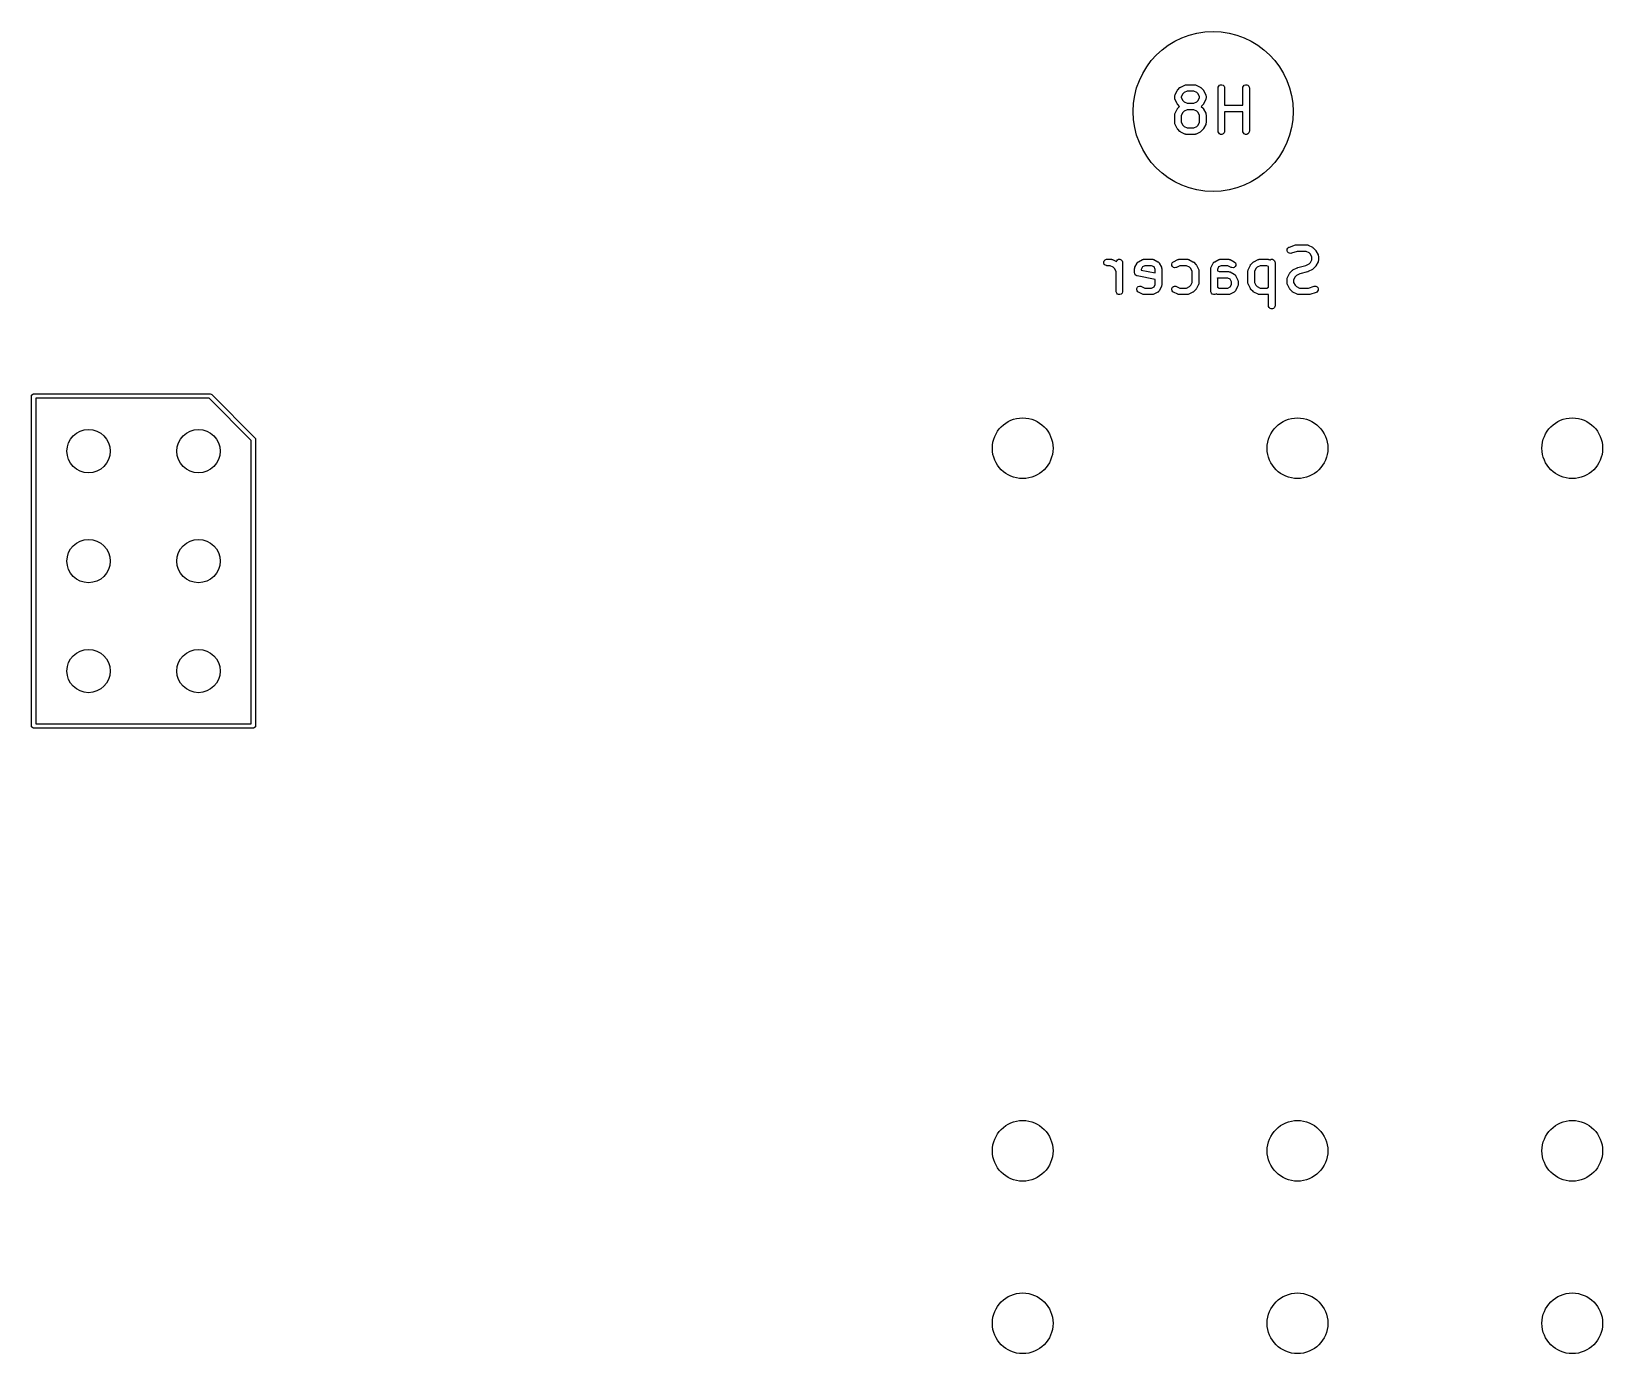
# Model space of a CAD drawing. Header units: inches. Extents: x 0.74 to 7.44, y -5.09 to -0.74.
# Drawn here: x 6.012 to 7.441, y -3.768 to -2.565 of the extents above; entities that cross this region are included whole.
import ezdxf

# ---------------------------------------------------------------- set-up
doc = ezdxf.new("R2010")
doc.units = ezdxf.units.IN
doc.header["$MEASUREMENT"] = 0
doc.layers.add('BLACK', color=250, linetype='CONTINUOUS')

msp = doc.modelspace()

# ---------------------------------------------------------------- linework, layer by layer
at = {"layer": 'BLACK', "linetype": 'CONTINUOUS'}
for p, q in [((7.0569, -2.6157), (7.0572, -2.6156)), ((7.0572, -2.6156), (7.0609, -2.6137)), ((7.0609, -2.6137), (7.0615, -2.6135)), ((7.0615, -2.6135), (7.0616, -2.6135)), ((7.0616, -2.6135), (7.0617, -2.6134)), ((7.0617, -2.6134), (7.0622, -2.6134)), ((7.0622, -2.6134), (7.0697, -2.6134)), ((7.0697, -2.6134), (7.0703, -2.6134)), ((7.0703, -2.6134), (7.0704, -2.6135)), ((7.0704, -2.6135), (7.0705, -2.6135)), ((7.0705, -2.6135), (7.0711, -2.6137)), ((7.0711, -2.6137), (7.0748, -2.6156)), ((7.0748, -2.6156), (7.0751, -2.6157)), ((7.0912, -2.6158), (7.0917, -2.6147)), ((7.0917, -2.6147), (7.0925, -2.6139)), ((7.0925, -2.6139), (7.0935, -2.6134)), ((7.0935, -2.6134), (7.0947, -2.6134)), ((7.0947, -2.6134), (7.0958, -2.6139)), ((7.0958, -2.6139), (7.0966, -2.6147)), ((7.0966, -2.6147), (7.097, -2.6158)), ((7.1137, -2.6158), (7.1142, -2.6147)), ((7.1142, -2.6147), (7.115, -2.6139)), ((7.115, -2.6139), (7.116, -2.6134)), ((7.116, -2.6134), (7.1172, -2.6134)), ((7.1172, -2.6134), (7.1183, -2.6139)), ((7.1183, -2.6139), (7.1191, -2.6147)), ((7.1191, -2.6147), (7.1195, -2.6158)), ((7.0518, -2.6233), (7.0519, -2.6232)), ((7.0518, -2.6238), (7.0518, -2.6233)), ((7.0518, -2.6257), (7.0518, -2.6238)), ((7.0518, -2.6263), (7.0518, -2.6257)), ((7.0519, -2.6264), (7.0518, -2.6263)), ((7.0519, -2.6231), (7.0521, -2.6225)), ((7.0519, -2.6232), (7.0519, -2.6231)), ((7.0519, -2.6265), (7.0519, -2.6264)), ((7.0521, -2.627), (7.0519, -2.6265)), ((7.0521, -2.6225), (7.054, -2.6188)), ((7.054, -2.6308), (7.0521, -2.627)), ((7.054, -2.6188), (7.0541, -2.6185)), ((7.0541, -2.6185), (7.0542, -2.6184)), ((7.0542, -2.6184), (7.0543, -2.6183)), ((7.0542, -2.6184), (7.0542, -2.6184)), ((7.0543, -2.6182), (7.0545, -2.618)), ((7.0543, -2.6183), (7.0543, -2.6182)), ((7.0545, -2.618), (7.0564, -2.6161)), ((7.0564, -2.6161), (7.0566, -2.6159)), ((7.0566, -2.6159), (7.0567, -2.6159)), ((7.0567, -2.6159), (7.0568, -2.6158)), ((7.0568, -2.6158), (7.0569, -2.6158)), ((7.0569, -2.6158), (7.0569, -2.6157)), ((7.059, -2.6218), (7.0577, -2.6245)), ((7.0577, -2.6245), (7.0577, -2.625)), ((7.0577, -2.625), (7.059, -2.6277)), ((7.0602, -2.6206), (7.059, -2.6218)), ((7.059, -2.6277), (7.0602, -2.6289)), ((7.0629, -2.6193), (7.0602, -2.6206)), ((7.0602, -2.6289), (7.0629, -2.6303)), ((7.069, -2.6193), (7.0629, -2.6193)), ((7.0717, -2.6206), (7.069, -2.6193)), ((7.069, -2.6303), (7.0717, -2.6289)), ((7.0729, -2.6218), (7.0717, -2.6206)), ((7.0717, -2.6289), (7.0729, -2.6277)), ((7.0743, -2.6245), (7.0729, -2.6218)), ((7.0729, -2.6277), (7.0743, -2.625)), ((7.0743, -2.625), (7.0743, -2.6245)), ((7.0751, -2.6157), (7.0751, -2.6158)), ((7.0751, -2.6158), (7.0752, -2.6158)), ((7.0752, -2.6158), (7.0753, -2.6159)), ((7.0753, -2.6159), (7.0754, -2.6159)), ((7.0754, -2.6159), (7.0756, -2.6161)), ((7.0756, -2.6161), (7.0775, -2.618)), ((7.0775, -2.618), (7.0776, -2.6182)), ((7.0776, -2.6182), (7.0777, -2.6183)), ((7.0777, -2.6183), (7.0778, -2.6184)), ((7.0778, -2.6184), (7.0778, -2.6184)), ((7.0778, -2.6184), (7.0779, -2.6185)), ((7.0779, -2.6185), (7.078, -2.6188)), ((7.078, -2.6188), (7.0799, -2.6225)), ((7.0799, -2.627), (7.078, -2.6308)), ((7.0799, -2.6225), (7.0801, -2.6231)), ((7.0801, -2.6265), (7.0799, -2.627)), ((7.0801, -2.6231), (7.0801, -2.6232)), ((7.0801, -2.6232), (7.0801, -2.6233)), ((7.0801, -2.6233), (7.0802, -2.6238)), ((7.0802, -2.6257), (7.0801, -2.6263)), ((7.0801, -2.6263), (7.0801, -2.6264)), ((7.0801, -2.6264), (7.0801, -2.6265)), ((7.0802, -2.6238), (7.0802, -2.6257)), ((7.0912, -2.6163), (7.0912, -2.6158)), ((7.0912, -2.6557), (7.0912, -2.6163)), ((7.097, -2.6158), (7.0971, -2.6163)), ((7.0971, -2.6163), (7.0971, -2.6321)), ((7.1137, -2.6163), (7.1137, -2.6158)), ((7.1137, -2.6321), (7.1137, -2.6163)), ((7.1195, -2.6158), (7.1196, -2.6163)), ((7.1196, -2.6163), (7.1196, -2.6557)), ((7.0518, -2.6401), (7.0519, -2.64)), ((7.0518, -2.6407), (7.0518, -2.6401)), ((7.0518, -2.6482), (7.0518, -2.6407)), ((7.0519, -2.6399), (7.0521, -2.6394)), ((7.0519, -2.64), (7.0519, -2.6399)), ((7.0521, -2.6394), (7.054, -2.6356)), ((7.0541, -2.631), (7.054, -2.6308)), ((7.054, -2.6356), (7.0541, -2.6354)), ((7.0542, -2.6311), (7.0541, -2.631)), ((7.0541, -2.6354), (7.0542, -2.6353)), ((7.0542, -2.6312), (7.0542, -2.6311)), ((7.0543, -2.6313), (7.0542, -2.6312)), ((7.0542, -2.6352), (7.0543, -2.6351)), ((7.0542, -2.6353), (7.0542, -2.6352)), ((7.0545, -2.6315), (7.0543, -2.6313)), ((7.0543, -2.6313), (7.0543, -2.6313)), ((7.0543, -2.6351), (7.0545, -2.6349)), ((7.0543, -2.6351), (7.0543, -2.6351)), ((7.0562, -2.6332), (7.0545, -2.6315)), ((7.0545, -2.6349), (7.0562, -2.6332)), ((7.059, -2.6387), (7.0577, -2.6414)), ((7.0577, -2.6414), (7.0577, -2.6475)), ((7.0602, -2.6375), (7.059, -2.6387)), ((7.0629, -2.6362), (7.0602, -2.6375)), ((7.0629, -2.6303), (7.069, -2.6303)), ((7.069, -2.6362), (7.0629, -2.6362)), ((7.0717, -2.6375), (7.069, -2.6362)), ((7.0729, -2.6387), (7.0717, -2.6375)), ((7.0743, -2.6414), (7.0729, -2.6387)), ((7.0743, -2.6475), (7.0743, -2.6414)), ((7.0775, -2.6315), (7.0758, -2.6332)), ((7.0758, -2.6332), (7.0775, -2.6349)), ((7.0776, -2.6313), (7.0775, -2.6315)), ((7.0775, -2.6349), (7.0776, -2.6351)), ((7.0777, -2.6313), (7.0776, -2.6313)), ((7.0776, -2.6351), (7.0777, -2.6351)), ((7.0778, -2.6312), (7.0777, -2.6313)), ((7.0777, -2.6351), (7.0778, -2.6352)), ((7.0779, -2.631), (7.0778, -2.6311)), ((7.0778, -2.6311), (7.0778, -2.6312)), ((7.0778, -2.6352), (7.0778, -2.6353)), ((7.0778, -2.6353), (7.0779, -2.6354)), ((7.078, -2.6308), (7.0779, -2.631)), ((7.0779, -2.6354), (7.078, -2.6356)), ((7.078, -2.6356), (7.0799, -2.6394)), ((7.0799, -2.6394), (7.0801, -2.6399)), ((7.0801, -2.6399), (7.0801, -2.64)), ((7.0801, -2.64), (7.0801, -2.6401)), ((7.0801, -2.6401), (7.0802, -2.6407)), ((7.0802, -2.6407), (7.0802, -2.6482)), ((7.0971, -2.6321), (7.1137, -2.6321)), ((7.1137, -2.638), (7.0971, -2.638)), ((7.0971, -2.638), (7.0971, -2.6557)), ((7.1137, -2.6557), (7.1137, -2.638)), ((7.0518, -2.6488), (7.0518, -2.6482)), ((7.0519, -2.6489), (7.0518, -2.6488)), ((7.0519, -2.649), (7.0519, -2.6489)), ((7.0521, -2.6495), (7.0519, -2.649)), ((7.054, -2.6533), (7.0521, -2.6495)), ((7.0541, -2.6535), (7.054, -2.6533)), ((7.0542, -2.6536), (7.0541, -2.6535)), ((7.0542, -2.6537), (7.0542, -2.6536)), ((7.0543, -2.6538), (7.0542, -2.6537)), ((7.0545, -2.654), (7.0543, -2.6538)), ((7.0543, -2.6538), (7.0543, -2.6538)), ((7.0564, -2.6559), (7.0545, -2.654)), ((7.0566, -2.6561), (7.0564, -2.6559)), ((7.0567, -2.6562), (7.0566, -2.6561)), ((7.0568, -2.6562), (7.0567, -2.6562)), ((7.0569, -2.6563), (7.0568, -2.6562)), ((7.0572, -2.6565), (7.0569, -2.6563)), ((7.0569, -2.6563), (7.0569, -2.6563)), ((7.0609, -2.6583), (7.0572, -2.6565)), ((7.0577, -2.6475), (7.059, -2.6502)), ((7.059, -2.6502), (7.0602, -2.6514)), ((7.0602, -2.6514), (7.0629, -2.6527)), ((7.0615, -2.6585), (7.0609, -2.6583)), ((7.0616, -2.6586), (7.0615, -2.6585)), ((7.0629, -2.6527), (7.069, -2.6527)), ((7.069, -2.6527), (7.0717, -2.6514)), ((7.0705, -2.6585), (7.0704, -2.6586)), ((7.0711, -2.6583), (7.0705, -2.6585)), ((7.0748, -2.6565), (7.0711, -2.6583)), ((7.0717, -2.6514), (7.0729, -2.6502)), ((7.0729, -2.6502), (7.0743, -2.6475)), ((7.0751, -2.6563), (7.0748, -2.6565)), ((7.0752, -2.6562), (7.0751, -2.6563)), ((7.0751, -2.6563), (7.0751, -2.6563)), ((7.0753, -2.6562), (7.0752, -2.6562)), ((7.0754, -2.6561), (7.0753, -2.6562)), ((7.0756, -2.6559), (7.0754, -2.6561)), ((7.0775, -2.654), (7.0756, -2.6559)), ((7.0776, -2.6538), (7.0775, -2.654)), ((7.0777, -2.6538), (7.0776, -2.6538)), ((7.0778, -2.6537), (7.0777, -2.6538)), ((7.0779, -2.6535), (7.0778, -2.6536)), ((7.0778, -2.6536), (7.0778, -2.6537)), ((7.078, -2.6533), (7.0779, -2.6535)), ((7.0799, -2.6495), (7.078, -2.6533)), ((7.0801, -2.649), (7.0799, -2.6495)), ((7.0802, -2.6482), (7.0801, -2.6488)), ((7.0801, -2.6488), (7.0801, -2.6489)), ((7.0801, -2.6489), (7.0801, -2.649)), ((7.0912, -2.6563), (7.0912, -2.6557)), ((7.0917, -2.6573), (7.0912, -2.6563)), ((7.0925, -2.6582), (7.0917, -2.6573)), ((7.0935, -2.6586), (7.0925, -2.6582)), ((7.0958, -2.6582), (7.0947, -2.6586)), ((7.0966, -2.6573), (7.0958, -2.6582)), ((7.097, -2.6563), (7.0966, -2.6573)), ((7.0971, -2.6557), (7.097, -2.6563)), ((7.1137, -2.6563), (7.1137, -2.6557)), ((7.1142, -2.6573), (7.1137, -2.6563)), ((7.115, -2.6582), (7.1142, -2.6573)), ((7.116, -2.6586), (7.115, -2.6582)), ((7.1183, -2.6582), (7.1172, -2.6586)), ((7.1191, -2.6573), (7.1183, -2.6582)), ((7.1195, -2.6563), (7.1191, -2.6573)), ((7.1196, -2.6557), (7.1195, -2.6563)), ((7.0617, -2.6586), (7.0616, -2.6586)), ((7.0622, -2.6587), (7.0617, -2.6586)), ((7.0697, -2.6587), (7.0622, -2.6587)), ((7.0703, -2.6586), (7.0697, -2.6587)), ((7.0704, -2.6586), (7.0703, -2.6586)), ((7.0947, -2.6586), (7.0935, -2.6586)), ((7.1172, -2.6586), (7.116, -2.6586)), ((6.9876, -2.7735), (6.9884, -2.7727)), ((6.9884, -2.7727), (6.9895, -2.7722)), ((6.9895, -2.7722), (6.9901, -2.7722)), ((6.9901, -2.7722), (6.9938, -2.7722)), ((6.9938, -2.7722), (6.9944, -2.7722)), ((6.9944, -2.7722), (6.9945, -2.7723)), ((6.9945, -2.7723), (6.9946, -2.7723)), ((6.9946, -2.7723), (6.9951, -2.7725)), ((6.9951, -2.7725), (6.9986, -2.7742)), ((6.9989, -2.7735), (6.9997, -2.7727)), ((6.9997, -2.7727), (7.0007, -2.7722)), ((7.0007, -2.7722), (7.0019, -2.7722)), ((7.0019, -2.7722), (7.003, -2.7727)), ((7.003, -2.7727), (7.0038, -2.7735)), ((7.0187, -2.7744), (7.0225, -2.7725)), ((7.0225, -2.7725), (7.023, -2.7723)), ((7.023, -2.7723), (7.0231, -2.7723)), ((7.0231, -2.7723), (7.0232, -2.7722)), ((7.0232, -2.7722), (7.0238, -2.7722)), ((7.0238, -2.7722), (7.0313, -2.7722)), ((7.0313, -2.7722), (7.0319, -2.7722)), ((7.0319, -2.7722), (7.032, -2.7723)), ((7.032, -2.7723), (7.0321, -2.7723)), ((7.0321, -2.7723), (7.0326, -2.7725)), ((7.0326, -2.7725), (7.0364, -2.7744)), ((7.0506, -2.7744), (7.0544, -2.7725)), ((7.0544, -2.7725), (7.0549, -2.7723)), ((7.0549, -2.7723), (7.055, -2.7723)), ((7.055, -2.7723), (7.0551, -2.7722)), ((7.0551, -2.7722), (7.0557, -2.7722)), ((7.0557, -2.7722), (7.0632, -2.7722)), ((7.0632, -2.7722), (7.0638, -2.7722)), ((7.0638, -2.7722), (7.0639, -2.7723)), ((7.0639, -2.7723), (7.064, -2.7723)), ((7.064, -2.7723), (7.0645, -2.7725)), ((7.0645, -2.7725), (7.0682, -2.7744)), ((7.0881, -2.7744), (7.0919, -2.7725)), ((7.0919, -2.7725), (7.0924, -2.7723)), ((7.0924, -2.7723), (7.0925, -2.7723)), ((7.0925, -2.7723), (7.0926, -2.7722)), ((7.0926, -2.7722), (7.0932, -2.7722)), ((7.0932, -2.7722), (7.1007, -2.7722)), ((7.1007, -2.7722), (7.1013, -2.7722)), ((7.1013, -2.7722), (7.1013, -2.7723)), ((7.1013, -2.7723), (7.1015, -2.7723)), ((7.1015, -2.7723), (7.102, -2.7725)), ((7.102, -2.7725), (7.1057, -2.7744)), ((7.1237, -2.7744), (7.1275, -2.7725)), ((7.1275, -2.7725), (7.128, -2.7723)), ((7.128, -2.7723), (7.1281, -2.7723)), ((7.1281, -2.7723), (7.1282, -2.7722)), ((7.1282, -2.7722), (7.1288, -2.7722)), ((7.1288, -2.7722), (7.1363, -2.7722)), ((7.1363, -2.7722), (7.1369, -2.7722)), ((7.1369, -2.7722), (7.137, -2.7723)), ((7.137, -2.7723), (7.1371, -2.7723)), ((7.1371, -2.7723), (7.1376, -2.7725)), ((7.1376, -2.7725), (7.1383, -2.7728)), ((7.1383, -2.7728), (7.1384, -2.7727)), ((7.1384, -2.7727), (7.1395, -2.7722)), ((7.1395, -2.7722), (7.1406, -2.7722)), ((7.1406, -2.7722), (7.1417, -2.7727)), ((7.1417, -2.7727), (7.1425, -2.7735)), ((7.154, -2.7642), (7.1541, -2.7631)), ((7.1544, -2.7653), (7.154, -2.7642)), ((7.1541, -2.7631), (7.1546, -2.7621)), ((7.1551, -2.7662), (7.1544, -2.7653)), ((7.1546, -2.7621), (7.1555, -2.7613)), ((7.1561, -2.7667), (7.1551, -2.7662)), ((7.1555, -2.7613), (7.156, -2.7611)), ((7.156, -2.7611), (7.1616, -2.7592)), ((7.1573, -2.7668), (7.1561, -2.7667)), ((7.1579, -2.7667), (7.1573, -2.7668)), ((7.163, -2.765), (7.1579, -2.7667)), ((7.1616, -2.7592), (7.1619, -2.7591)), ((7.1619, -2.7591), (7.162, -2.7591)), ((7.162, -2.7591), (7.1621, -2.7591)), ((7.1621, -2.7591), (7.1622, -2.7591)), ((7.1622, -2.7591), (7.1623, -2.7591)), ((7.1623, -2.7591), (7.1625, -2.759)), ((7.1625, -2.759), (7.1719, -2.759)), ((7.1712, -2.765), (7.163, -2.765)), ((7.1739, -2.7663), (7.1712, -2.765)), ((7.1719, -2.759), (7.1725, -2.7591)), ((7.1725, -2.7591), (7.1726, -2.7591)), ((7.1726, -2.7591), (7.1727, -2.7592)), ((7.1727, -2.7592), (7.1732, -2.7594)), ((7.1732, -2.7594), (7.177, -2.7612)), ((7.1751, -2.7675), (7.1739, -2.7663)), ((7.1765, -2.7702), (7.1751, -2.7675)), ((7.1751, -2.7752), (7.1765, -2.7726)), ((7.1765, -2.7726), (7.1765, -2.7702)), ((7.177, -2.7612), (7.1772, -2.7614)), ((7.1772, -2.7614), (7.1773, -2.7614)), ((7.1773, -2.7614), (7.1774, -2.7615)), ((7.1774, -2.7615), (7.1775, -2.7615)), ((7.1775, -2.7615), (7.1775, -2.7616)), ((7.1775, -2.7616), (7.1778, -2.7618)), ((7.1778, -2.7618), (7.1796, -2.7637)), ((7.1796, -2.7637), (7.1798, -2.7639)), ((7.1798, -2.7639), (7.1799, -2.7639)), ((7.1799, -2.7639), (7.1799, -2.764)), ((7.1799, -2.764), (7.18, -2.7641)), ((7.18, -2.7641), (7.18, -2.7642)), ((7.18, -2.7642), (7.1802, -2.7644)), ((7.1802, -2.7644), (7.1821, -2.7682)), ((7.1821, -2.7682), (7.1823, -2.7687)), ((7.1823, -2.7687), (7.1823, -2.7688)), ((7.1823, -2.7688), (7.1823, -2.7689)), ((7.1823, -2.7689), (7.1824, -2.7695)), ((7.1824, -2.7695), (7.1824, -2.7732)), ((6.9872, -2.7745), (6.9876, -2.7735)), ((6.9872, -2.7757), (6.9872, -2.7745)), ((6.9876, -2.7768), (6.9872, -2.7757)), ((6.9884, -2.7776), (6.9876, -2.7768)), ((6.9895, -2.778), (6.9884, -2.7776)), ((6.9901, -2.7781), (6.9895, -2.778)), ((6.9931, -2.7781), (6.9901, -2.7781)), ((6.9958, -2.7794), (6.9931, -2.7781)), ((6.997, -2.7806), (6.9958, -2.7794)), ((6.9984, -2.7833), (6.997, -2.7806)), ((6.9984, -2.8014), (6.9984, -2.7833)), ((6.9986, -2.7742), (6.9989, -2.7735)), ((7.0038, -2.7735), (7.0042, -2.7745)), ((7.0042, -2.7745), (7.0043, -2.7751)), ((7.0043, -2.7751), (7.0043, -2.8014)), ((7.0152, -2.7807), (7.0153, -2.7802)), ((7.0152, -2.7845), (7.0152, -2.7807)), ((7.0153, -2.7851), (7.0152, -2.7845)), ((7.0153, -2.78), (7.0155, -2.7794)), ((7.0153, -2.7801), (7.0153, -2.78)), ((7.0153, -2.7802), (7.0153, -2.7801)), ((7.0154, -2.7853), (7.0153, -2.7851)), ((7.0155, -2.7856), (7.0154, -2.7853)), ((7.0155, -2.7794), (7.0174, -2.7757)), ((7.0156, -2.7859), (7.0155, -2.7856)), ((7.0157, -2.7861), (7.0156, -2.7859)), ((7.0159, -2.7863), (7.0157, -2.7861)), ((7.0161, -2.7866), (7.0159, -2.7863)), ((7.0163, -2.7867), (7.0161, -2.7866)), ((7.0165, -2.787), (7.0163, -2.7867)), ((7.0168, -2.7871), (7.0165, -2.787)), ((7.0171, -2.7872), (7.0168, -2.7871)), ((7.0174, -2.7757), (7.0175, -2.7756)), ((7.0175, -2.7755), (7.0177, -2.7752)), ((7.0175, -2.7756), (7.0175, -2.7755)), ((7.0175, -2.7755), (7.0175, -2.7755)), ((7.0177, -2.7752), (7.018, -2.7749)), ((7.018, -2.7749), (7.0182, -2.7747)), ((7.0182, -2.7747), (7.0185, -2.7745)), ((7.0185, -2.7745), (7.0186, -2.7744)), ((7.0186, -2.7744), (7.0186, -2.7744)), ((7.0186, -2.7744), (7.0187, -2.7744)), ((7.0223, -2.7792), (7.0211, -2.7814)), ((7.0211, -2.7814), (7.0211, -2.7821)), ((7.0211, -2.7821), (7.034, -2.7846)), ((7.0245, -2.7781), (7.0223, -2.7792)), ((7.0306, -2.7781), (7.0245, -2.7781)), ((7.0329, -2.7792), (7.0306, -2.7781)), ((7.034, -2.7814), (7.0329, -2.7792)), ((7.034, -2.7846), (7.034, -2.7814)), ((7.0364, -2.7744), (7.0365, -2.7744)), ((7.0365, -2.7744), (7.0365, -2.7744)), ((7.0365, -2.7744), (7.0366, -2.7745)), ((7.0366, -2.7745), (7.0369, -2.7747)), ((7.0369, -2.7747), (7.0371, -2.7749)), ((7.0371, -2.7749), (7.0374, -2.7752)), ((7.0374, -2.7752), (7.0376, -2.7755)), ((7.0376, -2.7755), (7.0376, -2.7755)), ((7.0376, -2.7755), (7.0376, -2.7756)), ((7.0376, -2.7756), (7.0377, -2.7757)), ((7.0377, -2.7757), (7.0396, -2.7794)), ((7.0396, -2.7794), (7.0398, -2.78)), ((7.0398, -2.78), (7.0398, -2.7801)), ((7.0398, -2.7801), (7.0398, -2.7802)), ((7.0398, -2.7802), (7.0399, -2.7807)), ((7.0399, -2.7807), (7.0399, -2.7957)), ((7.049, -2.7766), (7.0494, -2.7755)), ((7.0491, -2.7778), (7.049, -2.7766)), ((7.0496, -2.7788), (7.0491, -2.7778)), ((7.0494, -2.7755), (7.0501, -2.7747)), ((7.0505, -2.7796), (7.0496, -2.7788)), ((7.0501, -2.7747), (7.0506, -2.7744)), ((7.0516, -2.7799), (7.0505, -2.7796)), ((7.0527, -2.7798), (7.0516, -2.7799)), ((7.0533, -2.7796), (7.0527, -2.7798)), ((7.0564, -2.7781), (7.0533, -2.7796)), ((7.0625, -2.7781), (7.0564, -2.7781)), ((7.0652, -2.7794), (7.0625, -2.7781)), ((7.0664, -2.7806), (7.0652, -2.7794)), ((7.0677, -2.7833), (7.0664, -2.7806)), ((7.0677, -2.7932), (7.0677, -2.7833)), ((7.0682, -2.7744), (7.0685, -2.7745)), ((7.0685, -2.7745), (7.0686, -2.7745)), ((7.0686, -2.7745), (7.0687, -2.7746)), ((7.0687, -2.7746), (7.0687, -2.7747)), ((7.0687, -2.7747), (7.0688, -2.7747)), ((7.0688, -2.7747), (7.069, -2.7749)), ((7.069, -2.7749), (7.0709, -2.7768)), ((7.0709, -2.7768), (7.0711, -2.777)), ((7.0711, -2.777), (7.0711, -2.7771)), ((7.0711, -2.7771), (7.0712, -2.7772)), ((7.0712, -2.7772), (7.0713, -2.7772)), ((7.0713, -2.7772), (7.0713, -2.7773)), ((7.0713, -2.7773), (7.0714, -2.7776)), ((7.0714, -2.7776), (7.0733, -2.7813)), ((7.0733, -2.7813), (7.0735, -2.7818)), ((7.0735, -2.7818), (7.0735, -2.7819)), ((7.0735, -2.7819), (7.0736, -2.782)), ((7.0736, -2.782), (7.0736, -2.7826)), ((7.0736, -2.7826), (7.0736, -2.7939)), ((7.0846, -2.7807), (7.0847, -2.7802)), ((7.0846, -2.8014), (7.0846, -2.7807)), ((7.0847, -2.78), (7.0849, -2.7794)), ((7.0847, -2.7801), (7.0847, -2.78)), ((7.0847, -2.7802), (7.0847, -2.7801)), ((7.0849, -2.7794), (7.0868, -2.7757)), ((7.0868, -2.7756), (7.0869, -2.7755)), ((7.0868, -2.7757), (7.0868, -2.7756)), ((7.0869, -2.7755), (7.0871, -2.7752)), ((7.0869, -2.7755), (7.0869, -2.7755)), ((7.0871, -2.7752), (7.0874, -2.7749)), ((7.0874, -2.7749), (7.0876, -2.7747)), ((7.0876, -2.7747), (7.0879, -2.7745)), ((7.0879, -2.7745), (7.088, -2.7744)), ((7.088, -2.7744), (7.088, -2.7744)), ((7.088, -2.7744), (7.0881, -2.7744)), ((7.0916, -2.7792), (7.0905, -2.7814)), ((7.0905, -2.7814), (7.0905, -2.7827)), ((7.0905, -2.7827), (7.092, -2.7834)), ((7.0939, -2.7781), (7.0916, -2.7792)), ((7.092, -2.7834), (7.1007, -2.7834)), ((7.1, -2.7781), (7.0939, -2.7781)), ((7.1031, -2.7796), (7.1, -2.7781)), ((7.1007, -2.7834), (7.1013, -2.7835)), ((7.1013, -2.7835), (7.1013, -2.7835)), ((7.1013, -2.7835), (7.1015, -2.7835)), ((7.1015, -2.7835), (7.102, -2.7837)), ((7.102, -2.7837), (7.1057, -2.7856)), ((7.1036, -2.7798), (7.1031, -2.7796)), ((7.1048, -2.7799), (7.1036, -2.7798)), ((7.1059, -2.7796), (7.1048, -2.7799)), ((7.1057, -2.7744), (7.1062, -2.7747)), ((7.1057, -2.7856), (7.1058, -2.7857)), ((7.1058, -2.7857), (7.1059, -2.7857)), ((7.1068, -2.7788), (7.1059, -2.7796)), ((7.1059, -2.7857), (7.1059, -2.7857)), ((7.1059, -2.7857), (7.1062, -2.7859)), ((7.1062, -2.7747), (7.107, -2.7755)), ((7.1062, -2.7859), (7.1065, -2.7862)), ((7.1065, -2.7862), (7.1068, -2.7864)), ((7.1073, -2.7778), (7.1068, -2.7788)), ((7.1068, -2.7864), (7.1069, -2.7867)), ((7.1069, -2.7867), (7.107, -2.7868)), ((7.107, -2.7755), (7.1074, -2.7766)), ((7.107, -2.7868), (7.107, -2.7868)), ((7.107, -2.7868), (7.1071, -2.7869)), ((7.1071, -2.7869), (7.1089, -2.7907)), ((7.1074, -2.7766), (7.1073, -2.7778)), ((7.1183, -2.7826), (7.1184, -2.782)), ((7.1183, -2.7939), (7.1183, -2.7826)), ((7.1184, -2.7818), (7.1187, -2.7813)), ((7.1184, -2.7819), (7.1184, -2.7818)), ((7.1184, -2.782), (7.1184, -2.7819)), ((7.1187, -2.7813), (7.1205, -2.7776)), ((7.1205, -2.7776), (7.1207, -2.7773)), ((7.1207, -2.7773), (7.1207, -2.7772)), ((7.1207, -2.7772), (7.1208, -2.7772)), ((7.1208, -2.7771), (7.1209, -2.777)), ((7.1208, -2.7772), (7.1208, -2.7771)), ((7.1209, -2.777), (7.1211, -2.7768)), ((7.1211, -2.7768), (7.123, -2.7749)), ((7.123, -2.7749), (7.1232, -2.7747)), ((7.1232, -2.7747), (7.1233, -2.7746)), ((7.1232, -2.7747), (7.1232, -2.7747)), ((7.1233, -2.7746), (7.1234, -2.7745)), ((7.1234, -2.7745), (7.1235, -2.7745)), ((7.1235, -2.7745), (7.1237, -2.7744)), ((7.1256, -2.7806), (7.1243, -2.7833)), ((7.1243, -2.7833), (7.1243, -2.7932)), ((7.1268, -2.7794), (7.1256, -2.7806)), ((7.1295, -2.7781), (7.1268, -2.7794)), ((7.1356, -2.7781), (7.1295, -2.7781)), ((7.1371, -2.7788), (7.1356, -2.7781)), ((7.1371, -2.7977), (7.1371, -2.7788)), ((7.1425, -2.7735), (7.1429, -2.7745)), ((7.1429, -2.7745), (7.143, -2.7751)), ((7.143, -2.7751), (7.143, -2.8145)), ((7.1543, -2.7888), (7.1562, -2.7851)), ((7.1562, -2.7851), (7.1563, -2.7848)), ((7.1563, -2.7848), (7.1563, -2.7847)), ((7.1563, -2.7847), (7.1564, -2.7847)), ((7.1564, -2.7847), (7.1565, -2.7846)), ((7.1565, -2.7845), (7.1567, -2.7843)), ((7.1565, -2.7846), (7.1565, -2.7845)), ((7.1567, -2.7843), (7.1586, -2.7824)), ((7.1586, -2.7824), (7.1588, -2.7822)), ((7.1588, -2.7822), (7.1589, -2.7822)), ((7.1589, -2.7821), (7.159, -2.782)), ((7.1589, -2.7822), (7.1589, -2.7821)), ((7.159, -2.782), (7.1591, -2.782)), ((7.1591, -2.782), (7.1593, -2.7819)), ((7.1593, -2.7819), (7.1631, -2.78)), ((7.1624, -2.7869), (7.1612, -2.7881)), ((7.1654, -2.7854), (7.1624, -2.7869)), ((7.1631, -2.78), (7.1631, -2.78)), ((7.1631, -2.78), (7.1632, -2.78)), ((7.1632, -2.78), (7.1634, -2.7799)), ((7.1634, -2.7799), (7.1636, -2.7798)), ((7.1636, -2.7798), (7.1637, -2.7798)), ((7.1637, -2.7798), (7.1709, -2.778)), ((7.1637, -2.7798), (7.1637, -2.7798)), ((7.1726, -2.7836), (7.1654, -2.7854)), ((7.1709, -2.778), (7.1739, -2.7764)), ((7.1727, -2.7836), (7.1726, -2.7836)), ((7.1729, -2.7835), (7.1727, -2.7836)), ((7.1727, -2.7836), (7.1727, -2.7836)), ((7.1732, -2.7834), (7.1729, -2.7835)), ((7.177, -2.7815), (7.1732, -2.7834)), ((7.1732, -2.7834), (7.1732, -2.7834)), ((7.1732, -2.7834), (7.1732, -2.7834)), ((7.1739, -2.7764), (7.1751, -2.7752)), ((7.1772, -2.7814), (7.177, -2.7815)), ((7.1773, -2.7813), (7.1772, -2.7814)), ((7.1774, -2.7813), (7.1773, -2.7813)), ((7.1775, -2.7812), (7.1774, -2.7813)), ((7.1778, -2.781), (7.1775, -2.7811)), ((7.1775, -2.7811), (7.1775, -2.7812)), ((7.1796, -2.7791), (7.1778, -2.781)), ((7.1798, -2.7789), (7.1796, -2.7791)), ((7.1799, -2.7788), (7.1798, -2.7789)), ((7.18, -2.7786), (7.1799, -2.7787)), ((7.1799, -2.7787), (7.1799, -2.7788)), ((7.1802, -2.7783), (7.18, -2.7786)), ((7.18, -2.7786), (7.18, -2.7786)), ((7.1821, -2.7746), (7.1802, -2.7783)), ((7.1823, -2.774), (7.1821, -2.7746)), ((7.1824, -2.7732), (7.1823, -2.7738)), ((7.1823, -2.7738), (7.1823, -2.7739)), ((7.1823, -2.7739), (7.1823, -2.774)), ((6.9984, -2.8019), (6.9984, -2.8014)), ((7.0043, -2.8014), (7.0042, -2.8019)), ((7.0176, -2.7874), (7.0171, -2.7872)), ((7.0171, -2.7999), (7.0172, -2.7987)), ((7.0175, -2.801), (7.0171, -2.7999)), ((7.0172, -2.7987), (7.0177, -2.7977)), ((7.0182, -2.8018), (7.0175, -2.801)), ((7.034, -2.7907), (7.0176, -2.7874)), ((7.0177, -2.7977), (7.0186, -2.7969)), ((7.0186, -2.7969), (7.0197, -2.7966)), ((7.0197, -2.7966), (7.0208, -2.7966)), ((7.0208, -2.7966), (7.0214, -2.7969)), ((7.0214, -2.7969), (7.0245, -2.7984)), ((7.0245, -2.7984), (7.0306, -2.7984)), ((7.0306, -2.7984), (7.0329, -2.7973)), ((7.0329, -2.7973), (7.034, -2.795)), ((7.034, -2.795), (7.034, -2.7907)), ((7.0374, -2.8013), (7.0371, -2.8015)), ((7.0376, -2.801), (7.0374, -2.8013)), ((7.0377, -2.8008), (7.0376, -2.8009)), ((7.0376, -2.8009), (7.0376, -2.801)), ((7.0376, -2.801), (7.0376, -2.801)), ((7.0396, -2.7971), (7.0377, -2.8008)), ((7.0398, -2.7965), (7.0396, -2.7971)), ((7.0399, -2.7957), (7.0398, -2.7963)), ((7.0398, -2.7963), (7.0398, -2.7964)), ((7.0398, -2.7964), (7.0398, -2.7965)), ((7.049, -2.7999), (7.0491, -2.7987)), ((7.0494, -2.801), (7.049, -2.7999)), ((7.0491, -2.7987), (7.0496, -2.7977)), ((7.0501, -2.8018), (7.0494, -2.801)), ((7.0496, -2.7977), (7.0505, -2.7969)), ((7.0505, -2.7969), (7.0516, -2.7966)), ((7.0516, -2.7966), (7.0527, -2.7966)), ((7.0527, -2.7966), (7.0533, -2.7969)), ((7.0533, -2.7969), (7.0564, -2.7984)), ((7.0564, -2.7984), (7.0625, -2.7984)), ((7.0625, -2.7984), (7.0652, -2.7971)), ((7.0652, -2.7971), (7.0664, -2.7959)), ((7.0664, -2.7959), (7.0677, -2.7932)), ((7.0709, -2.7997), (7.069, -2.8016)), ((7.0711, -2.7995), (7.0709, -2.7997)), ((7.0712, -2.7993), (7.0711, -2.7994)), ((7.0711, -2.7994), (7.0711, -2.7995)), ((7.0713, -2.7993), (7.0712, -2.7993)), ((7.0714, -2.7989), (7.0713, -2.7992)), ((7.0713, -2.7992), (7.0713, -2.7993)), ((7.0733, -2.7952), (7.0714, -2.7989)), ((7.0735, -2.7947), (7.0733, -2.7952)), ((7.0736, -2.7944), (7.0735, -2.7945)), ((7.0735, -2.7945), (7.0735, -2.7947)), ((7.0736, -2.7939), (7.0736, -2.7944)), ((7.0847, -2.8019), (7.0846, -2.8014)), ((7.0906, -2.7892), (7.0905, -2.7892)), ((7.0905, -2.7892), (7.0905, -2.7892)), ((7.0905, -2.7892), (7.0905, -2.7977)), ((7.0905, -2.7977), (7.092, -2.7984)), ((7.0907, -2.7893), (7.0906, -2.7892)), ((7.0913, -2.7893), (7.0907, -2.7893)), ((7.1, -2.7893), (7.0913, -2.7893)), ((7.092, -2.7984), (7.1, -2.7984)), ((7.1022, -2.7904), (7.1, -2.7893)), ((7.1, -2.7984), (7.1022, -2.7973)), ((7.1033, -2.7927), (7.1022, -2.7904)), ((7.1022, -2.7973), (7.1033, -2.795)), ((7.1033, -2.795), (7.1033, -2.7927)), ((7.1068, -2.8013), (7.1065, -2.8015)), ((7.1069, -2.801), (7.1068, -2.8013)), ((7.107, -2.801), (7.1069, -2.801)), ((7.1071, -2.8008), (7.107, -2.8009)), ((7.107, -2.8009), (7.107, -2.801)), ((7.1089, -2.7971), (7.1071, -2.8008)), ((7.1089, -2.7907), (7.1091, -2.7912)), ((7.1091, -2.7965), (7.1089, -2.7971)), ((7.1091, -2.7912), (7.1092, -2.7913)), ((7.1092, -2.7964), (7.1091, -2.7965)), ((7.1092, -2.7913), (7.1092, -2.7914)), ((7.1092, -2.7914), (7.1093, -2.792)), ((7.1093, -2.7957), (7.1092, -2.7963)), ((7.1092, -2.7963), (7.1092, -2.7964)), ((7.1093, -2.792), (7.1093, -2.7957)), ((7.1184, -2.7944), (7.1183, -2.7939)), ((7.1184, -2.7945), (7.1184, -2.7944)), ((7.1184, -2.7947), (7.1184, -2.7945)), ((7.1187, -2.7952), (7.1184, -2.7947)), ((7.1205, -2.7989), (7.1187, -2.7952)), ((7.1207, -2.7992), (7.1205, -2.7989)), ((7.1207, -2.7993), (7.1207, -2.7992)), ((7.1208, -2.7993), (7.1207, -2.7993)), ((7.1208, -2.7994), (7.1208, -2.7993)), ((7.1209, -2.7995), (7.1208, -2.7994)), ((7.1211, -2.7997), (7.1209, -2.7995)), ((7.123, -2.8016), (7.1211, -2.7997)), ((7.1243, -2.7932), (7.1256, -2.7959)), ((7.1256, -2.7959), (7.1268, -2.7971)), ((7.1268, -2.7971), (7.1295, -2.7984)), ((7.1295, -2.7984), (7.1356, -2.7984)), ((7.1356, -2.7984), (7.1371, -2.7977)), ((7.154, -2.7895), (7.1541, -2.7894)), ((7.154, -2.7901), (7.154, -2.7895)), ((7.154, -2.7939), (7.154, -2.7901)), ((7.154, -2.7944), (7.154, -2.7939)), ((7.1541, -2.7945), (7.154, -2.7944)), ((7.1541, -2.7893), (7.1543, -2.7888)), ((7.1541, -2.7894), (7.1541, -2.7893)), ((7.1541, -2.7947), (7.1541, -2.7945)), ((7.1543, -2.7952), (7.1541, -2.7947)), ((7.1562, -2.7989), (7.1543, -2.7952)), ((7.1563, -2.7992), (7.1562, -2.7989)), ((7.1563, -2.7993), (7.1563, -2.7992)), ((7.1564, -2.7993), (7.1563, -2.7993)), ((7.1565, -2.7994), (7.1564, -2.7993)), ((7.1565, -2.7995), (7.1565, -2.7994)), ((7.1567, -2.7997), (7.1565, -2.7995)), ((7.1586, -2.8016), (7.1567, -2.7997)), ((7.1612, -2.7881), (7.1599, -2.7908)), ((7.1599, -2.7908), (7.1599, -2.7932)), ((7.1599, -2.7932), (7.1612, -2.7959)), ((7.1612, -2.7959), (7.1624, -2.7971)), ((7.1624, -2.7971), (7.1651, -2.7984)), ((7.1651, -2.7984), (7.1733, -2.7984)), ((7.1733, -2.7984), (7.1785, -2.7967)), ((7.1785, -2.7967), (7.179, -2.7966)), ((7.179, -2.7966), (7.1802, -2.7966)), ((7.1802, -2.7966), (7.1812, -2.7972)), ((7.1817, -2.8013), (7.1809, -2.8021)), ((7.1812, -2.7972), (7.182, -2.798)), ((7.1823, -2.8003), (7.1817, -2.8013)), ((7.182, -2.798), (7.1823, -2.7991)), ((7.1823, -2.7991), (7.1823, -2.8003)), ((6.9989, -2.803), (6.9984, -2.8019)), ((6.9997, -2.8038), (6.9989, -2.803)), ((7.0007, -2.8043), (6.9997, -2.8038)), ((7.0019, -2.8043), (7.0007, -2.8043)), ((7.003, -2.8038), (7.0019, -2.8043)), ((7.0038, -2.803), (7.003, -2.8038)), ((7.0042, -2.8019), (7.0038, -2.803)), ((7.0187, -2.8021), (7.0182, -2.8018)), ((7.0225, -2.804), (7.0187, -2.8021)), ((7.023, -2.8042), (7.0225, -2.804)), ((7.0231, -2.8042), (7.023, -2.8042)), ((7.0232, -2.8043), (7.0231, -2.8042)), ((7.0238, -2.8043), (7.0232, -2.8043)), ((7.0313, -2.8043), (7.0238, -2.8043)), ((7.0319, -2.8043), (7.0313, -2.8043)), ((7.032, -2.8042), (7.0319, -2.8043)), ((7.0321, -2.8042), (7.032, -2.8042)), ((7.0326, -2.804), (7.0321, -2.8042)), ((7.0364, -2.8021), (7.0326, -2.804)), ((7.0365, -2.8021), (7.0364, -2.8021)), ((7.0366, -2.802), (7.0365, -2.8021)), ((7.0365, -2.8021), (7.0365, -2.8021)), ((7.0369, -2.8018), (7.0366, -2.802)), ((7.0371, -2.8015), (7.0369, -2.8018)), ((7.0506, -2.8021), (7.0501, -2.8018)), ((7.0544, -2.804), (7.0506, -2.8021)), ((7.0549, -2.8042), (7.0544, -2.804)), ((7.055, -2.8042), (7.0549, -2.8042)), ((7.0551, -2.8043), (7.055, -2.8042)), ((7.0557, -2.8043), (7.0551, -2.8043)), ((7.0632, -2.8043), (7.0557, -2.8043)), ((7.0638, -2.8043), (7.0632, -2.8043)), ((7.0639, -2.8042), (7.0638, -2.8043)), ((7.064, -2.8042), (7.0639, -2.8042)), ((7.0645, -2.804), (7.064, -2.8042)), ((7.0682, -2.8021), (7.0645, -2.804)), ((7.0685, -2.802), (7.0682, -2.8021)), ((7.0686, -2.802), (7.0685, -2.802)), ((7.0687, -2.8019), (7.0686, -2.802)), ((7.0688, -2.8018), (7.0687, -2.8018)), ((7.0687, -2.8018), (7.0687, -2.8019)), ((7.069, -2.8016), (7.0688, -2.8018)), ((7.0851, -2.803), (7.0847, -2.8019)), ((7.0859, -2.8038), (7.0851, -2.803)), ((7.087, -2.8043), (7.0859, -2.8038)), ((7.0881, -2.8043), (7.087, -2.8043)), ((7.0892, -2.8038), (7.0881, -2.8043)), ((7.0893, -2.8037), (7.0892, -2.8038)), ((7.09, -2.804), (7.0893, -2.8037)), ((7.0905, -2.8042), (7.09, -2.804)), ((7.0906, -2.8042), (7.0905, -2.8042)), ((7.0907, -2.8043), (7.0906, -2.8042)), ((7.0913, -2.8043), (7.0907, -2.8043)), ((7.1007, -2.8043), (7.0913, -2.8043)), ((7.1013, -2.8043), (7.1007, -2.8043)), ((7.1015, -2.8042), (7.1013, -2.8042)), ((7.1013, -2.8042), (7.1013, -2.8043)), ((7.102, -2.804), (7.1015, -2.8042)), ((7.1057, -2.8021), (7.102, -2.804)), ((7.1058, -2.8021), (7.1057, -2.8021)), ((7.1059, -2.8021), (7.1058, -2.8021)), ((7.1062, -2.8018), (7.1059, -2.802)), ((7.1059, -2.802), (7.1059, -2.8021)), ((7.1065, -2.8015), (7.1062, -2.8018)), ((7.1232, -2.8018), (7.123, -2.8016)), ((7.1233, -2.8019), (7.1232, -2.8018)), ((7.1232, -2.8018), (7.1232, -2.8018)), ((7.1234, -2.802), (7.1233, -2.8019)), ((7.1235, -2.802), (7.1234, -2.802)), ((7.1237, -2.8021), (7.1235, -2.802)), ((7.1275, -2.804), (7.1237, -2.8021)), ((7.128, -2.8042), (7.1275, -2.804)), ((7.1281, -2.8042), (7.128, -2.8042)), ((7.1282, -2.8043), (7.1281, -2.8042)), ((7.1288, -2.8043), (7.1282, -2.8043)), ((7.1363, -2.8043), (7.1288, -2.8043)), ((7.1369, -2.8043), (7.1363, -2.8043)), ((7.137, -2.8042), (7.1369, -2.8043)), ((7.1371, -2.8042), (7.137, -2.8042)), ((7.1371, -2.8145), (7.1371, -2.8042)), ((7.1371, -2.8042), (7.1371, -2.8042)), ((7.1371, -2.8151), (7.1371, -2.8145)), ((7.1376, -2.8161), (7.1371, -2.8151)), ((7.1429, -2.8151), (7.1425, -2.8161)), ((7.143, -2.8145), (7.1429, -2.8151)), ((7.1588, -2.8018), (7.1586, -2.8016)), ((7.1589, -2.8018), (7.1588, -2.8018)), ((7.1589, -2.8019), (7.1589, -2.8018)), ((7.159, -2.802), (7.1589, -2.8019)), ((7.1591, -2.802), (7.159, -2.802)), ((7.1593, -2.8021), (7.1591, -2.802)), ((7.1631, -2.804), (7.1593, -2.8021)), ((7.1636, -2.8042), (7.1631, -2.804)), ((7.1637, -2.8042), (7.1636, -2.8042)), ((7.1638, -2.8043), (7.1637, -2.8042)), ((7.1644, -2.8043), (7.1638, -2.8043)), ((7.1738, -2.8043), (7.1644, -2.8043)), ((7.1741, -2.8043), (7.1738, -2.8043)), ((7.1742, -2.8043), (7.1741, -2.8043)), ((7.1743, -2.8043), (7.1742, -2.8043)), ((7.1744, -2.8043), (7.1743, -2.8043)), ((7.1747, -2.8042), (7.1744, -2.8042)), ((7.1744, -2.8042), (7.1744, -2.8043)), ((7.1803, -2.8023), (7.1747, -2.8042)), ((7.1809, -2.8021), (7.1803, -2.8023)), ((7.1384, -2.8169), (7.1376, -2.8161)), ((7.1395, -2.8174), (7.1384, -2.8169)), ((7.1406, -2.8174), (7.1395, -2.8174)), ((7.1417, -2.8169), (7.1406, -2.8174)), ((7.1425, -2.8161), (7.1417, -2.8169)), ((6.0116, -2.8967), (6.0118, -2.8959)), ((6.0116, -3.1967), (6.0116, -2.8967)), ((6.0118, -2.8959), (6.0128, -2.8949)), ((6.0128, -2.8949), (6.0136, -2.8947)), ((6.0136, -2.8947), (6.1742, -2.8947)), ((6.0156, -2.8986), (6.0156, -3.1947)), ((6.1734, -2.8986), (6.0156, -2.8986)), ((6.2116, -2.9369), (6.1734, -2.8986)), ((6.1742, -2.8947), (6.175, -2.8949)), ((6.175, -2.8949), (6.1756, -2.8953)), ((6.1756, -2.8953), (6.215, -2.9347)), ((6.2116, -3.1947), (6.2116, -2.9369)), ((6.215, -2.9347), (6.2154, -2.9353)), ((6.2154, -2.9353), (6.2156, -2.936)), ((6.2156, -2.936), (6.2156, -3.1967)), ((6.0118, -3.1974), (6.0116, -3.1967)), ((6.0128, -3.1985), (6.0118, -3.1974)), ((6.0136, -3.1986), (6.0128, -3.1985)), ((6.2136, -3.1986), (6.0136, -3.1986)), ((6.0156, -3.1947), (6.2116, -3.1947)), ((6.2143, -3.1985), (6.2136, -3.1986)), ((6.2154, -3.1974), (6.2143, -3.1985)), ((6.2156, -3.1967), (6.2154, -3.1974))]:
    msp.add_line(p, q, dxfattribs=at)
at = {"layer": 'BLACK'}
for centre, radius in [((7.0866, -2.6378), 0.0728), ((7.0866, -2.6378), 0.0728), ((6.0636, -2.9467), 0.0197), ((6.0636, -2.9467), 0.0197), ((6.1636, -2.9467), 0.0197), ((6.1636, -2.9467), 0.0197), ((6.9134, -2.9441), 0.0276), ((6.9134, -2.9441), 0.0276), ((7.1634, -2.9441), 0.0276), ((7.1634, -2.9441), 0.0276), ((7.4134, -2.9441), 0.0276), ((7.4134, -2.9441), 0.0276), ((6.0636, -3.0467), 0.0197), ((6.0636, -3.0467), 0.0197), ((6.1636, -3.0467), 0.0197), ((6.1636, -3.0467), 0.0197), ((6.0636, -3.1467), 0.0197), ((6.0636, -3.1467), 0.0197), ((6.1636, -3.1467), 0.0197), ((6.1636, -3.1467), 0.0197), ((6.9134, -3.5831), 0.0276), ((6.9134, -3.5831), 0.0276), ((7.1634, -3.5831), 0.0276), ((7.1634, -3.5831), 0.0276), ((7.4134, -3.5831), 0.0276), ((7.4134, -3.5831), 0.0276), ((6.9134, -3.74), 0.0276), ((6.9134, -3.74), 0.0276), ((7.1634, -3.74), 0.0276), ((7.1634, -3.74), 0.0276), ((7.4134, -3.74), 0.0276), ((7.4134, -3.74), 0.0276)]:
    msp.add_circle(centre, radius, dxfattribs=at)

doc.saveas('drawing.dxf')
